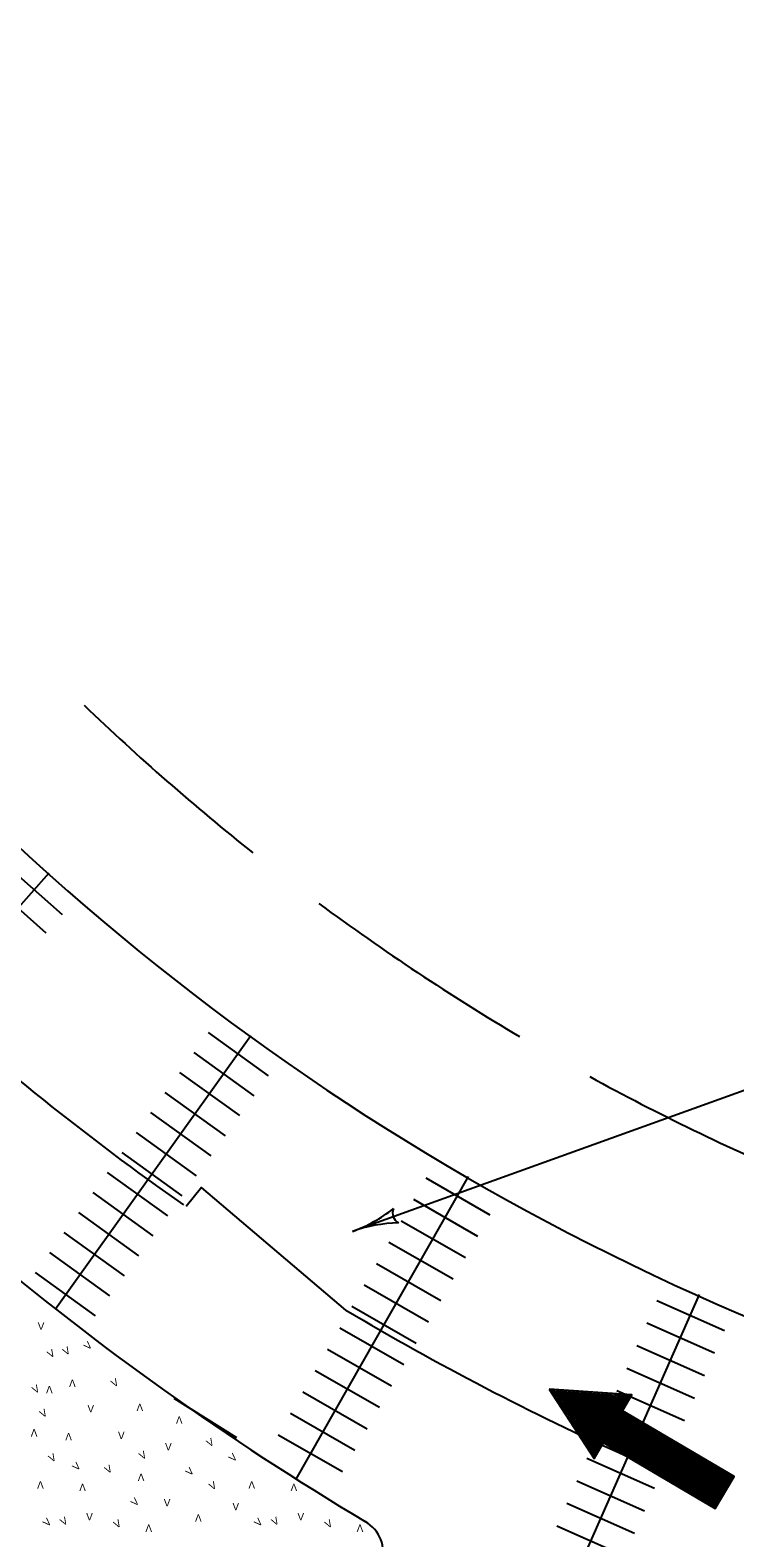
# Model space of a CAD drawing. Extents: x 1007 to 1035.5, y 1000.5 to 1021.5.
# Drawn here: x 1018.731 to 1020.634, y 1013.038 to 1017.114 of the extents above; entities that cross this region are included whole.
import ezdxf

# ---------------------------------------------------------------- set-up
doc = ezdxf.new("R2010")
doc.units = 0
doc.layers.add('Level 1', color=7, linetype='Continuous')
doc.layers.add('Level 2', color=7, linetype='Continuous')

msp = doc.modelspace()

# ---------------------------------------------------------------- linework, layer by layer
at = {"layer": 'Level 1'}
for p, q in [((1018.6685, 1014.8565), (1018.8178, 1014.7235)), ((1018.202, 1014.1794), (1018.7823, 1014.8367)), ((1018.6243, 1014.8068), (1018.7735, 1014.6737)), ((1018.7995, 1013.6575), (1019.3274, 1014.3967)), ((1019.2122, 1014.4047), (1019.3743, 1014.2878)), ((1019.1733, 1014.3508), (1019.3354, 1014.2337)), ((1019.1343, 1014.2966), (1019.2967, 1014.1798)), ((1020.7543, 1014.2818), (1019.6015, 1013.8668)), ((1019.0953, 1014.2424), (1019.2578, 1014.1256)), ((1019.0563, 1014.1883), (1019.2187, 1014.0714)), ((1019.0173, 1014.1343), (1019.1797, 1014.0174)), ((1018.9784, 1014.0802), (1019.1408, 1013.9633)), ((1018.9394, 1014.0261), (1019.1018, 1013.9092)), ((1019.4498, 1013.1973), (1019.9149, 1014.0152)), ((1019.7994, 1014.0113), (1019.9728, 1013.9117)), ((1018.9004, 1013.972), (1019.0628, 1013.8551)), ((1018.8614, 1013.9178), (1019.0238, 1013.8009)), ((1019.7663, 1013.9536), (1019.9397, 1013.8538)), ((1019.7331, 1013.8957), (1019.9067, 1013.7962)), ((1018.8225, 1013.8638), (1018.9848, 1013.7468)), ((1019.6999, 1013.8378), (1019.8735, 1013.7383)), ((1018.7835, 1013.8096), (1018.9458, 1013.6927)), ((1018.7445, 1013.7555), (1018.9068, 1013.6386)), ((1019.6668, 1013.78), (1019.8403, 1013.6804)), ((1019.6335, 1013.7222), (1019.807, 1013.6227)), ((1020.1986, 1012.9225), (1020.5386, 1013.6962)), ((1020.4241, 1013.6803), (1020.6068, 1013.5992)), ((1019.6003, 1013.6644), (1019.7738, 1013.5648)), ((1019.5672, 1013.6066), (1019.7407, 1013.507)), ((1020.3971, 1013.6196), (1020.5798, 1013.5383)), ((1020.37, 1013.5586), (1020.5529, 1013.4774)), ((1019.534, 1013.5488), (1019.7075, 1013.4492)), ((1019.5008, 1013.4909), (1019.6743, 1013.3913)), ((1020.343, 1013.4976), (1020.5258, 1013.4165)), ((1019.4676, 1013.433), (1019.6411, 1013.3334)), ((1020.3159, 1013.4367), (1020.4988, 1013.3555)), ((1019.1194, 1013.4159), (1019.2887, 1013.3093)), ((1019.4343, 1013.3752), (1019.6078, 1013.2756)), ((1020.2888, 1013.3758), (1020.4717, 1013.2946)), ((1019.4012, 1013.3173), (1019.5747, 1013.2178)), ((1020.2618, 1013.3148), (1020.4446, 1013.2337)), ((1020.2348, 1013.2539), (1020.4176, 1013.1728)), ((1020.2077, 1013.1929), (1020.3905, 1013.1118)), ((1020.1806, 1013.132), (1020.3634, 1013.0508)), ((1020.1536, 1013.071), (1020.3364, 1012.9898))]:
    msp.add_line(p, q, dxfattribs=at)
msp.add_lwpolyline([(1020.133, 1013.4401), (1020.2548, 1013.2528), (1020.2801, 1013.2958), (1020.5816, 1013.118), (1020.6324, 1013.2042), (1020.3309, 1013.3819), (1020.3563, 1013.425)], close=True, dxfattribs=at)
for points in [[(1020.1356, 1013.4362), (1020.6058, 1013.1589)], [(1020.1395, 1013.4397), (1020.6083, 1013.1633)], [(1020.1507, 1013.4389), (1020.6108, 1013.1676)], [(1020.1618, 1013.4382), (1020.6133, 1013.1718)], [(1020.1729, 1013.4374), (1020.6159, 1013.1762)], [(1020.1841, 1013.4366), (1020.6184, 1013.1805)], [(1020.1952, 1013.4359), (1020.6209, 1013.1848)], [(1020.2063, 1013.4351), (1020.6235, 1013.1891)], [(1020.2174, 1013.4344), (1020.626, 1013.1934)], [(1020.2285, 1013.4336), (1020.6286, 1013.1977)], [(1020.2396, 1013.4329), (1020.6311, 1013.202)], [(1020.2508, 1013.4321), (1020.3322, 1013.3841)], [(1020.2618, 1013.4314), (1020.3348, 1013.3884)], [(1020.2618, 1013.4314), (1020.3348, 1013.3884)], [(1020.273, 1013.4306), (1020.3373, 1013.3928)], [(1020.2842, 1013.4298), (1020.3398, 1013.397)], [(1020.2953, 1013.4291), (1020.3423, 1013.4013)], [(1020.3064, 1013.4283), (1020.3448, 1013.4057)], [(1020.1417, 1013.4268), (1020.6032, 1013.1547)], [(1020.1417, 1013.4268), (1020.6032, 1013.1547)], [(1020.1478, 1013.4174), (1020.6007, 1013.1503)], [(1020.1538, 1013.408), (1020.5981, 1013.146)], [(1020.1599, 1013.3986), (1020.5956, 1013.1418)], [(1020.1661, 1013.3892), (1020.593, 1013.1374)], [(1020.3175, 1013.4276), (1020.3474, 1013.4099)], [(1020.3287, 1013.4268), (1020.3499, 1013.4143)], [(1020.3398, 1013.4261), (1020.3525, 1013.4186)], [(1020.3508, 1013.4253), (1020.355, 1013.4228)], [(1020.1722, 1013.3798), (1020.5905, 1013.1331)], [(1020.1783, 1013.3703), (1020.5879, 1013.1288)], [(1020.1843, 1013.361), (1020.5854, 1013.1245)], [(1020.1905, 1013.3516), (1020.5828, 1013.1202)], [(1020.1935, 1013.3468), (1020.5816, 1013.118)], [(1020.1996, 1013.3375), (1020.2776, 1013.2915)], [(1020.2058, 1013.3281), (1020.275, 1013.2872)], [(1020.2118, 1013.3187), (1020.2725, 1013.2829)], [(1020.218, 1013.3093), (1020.2699, 1013.2786)], [(1020.2241, 1013.2998), (1020.2674, 1013.2743)], [(1020.2302, 1013.2904), (1020.2648, 1013.27)], [(1020.2363, 1013.281), (1020.2623, 1013.2657)], [(1020.2424, 1013.2716), (1020.2598, 1013.2613)], [(1020.2485, 1013.2623), (1020.2573, 1013.2571)], [(1020.2546, 1013.2528), (1020.2548, 1013.2528)]]:
    msp.add_lwpolyline(points, dxfattribs=at)
for centre, radius, start, end in [((1023.3178, 1019.8981), 6.8, 197.38011, 266.45246), ((1023.3178, 1019.8981), 6.4, 226.06129, 231.4902), ((1023.6219, 1019.781), 7.7944, 220.22746, 239.24616), ((1023.3178, 1019.8981), 6.4, 233.49909, 239.32581), ((1023.3178, 1019.8981), 7.275, 227.55158, 234.99998), ((1023.3178, 1019.8981), 6.4, 241.2798, 246.93274), ((1019.4691, 1014.2347), 0.3909, 289.7993, 308.4681), ((1019.7414, 1013.9171), 0.0313, 158.5739, 240.6906), ((1019.7339, 1013.499), 0.3909, 91.1465, 109.7932), ((1019.4691, 1014.2347), 0.3909, 289.7871, 289.7993), ((1023.3178, 1019.8981), 7.275, 239.12083, 245.88934), ((1019.5851, 1012.9968), 0.1, 270, 59.2462)]:
    msp.add_arc(centre, radius, start, end, dxfattribs=at)
at = {"layer": 'Level 2'}
msp.add_lwpolyline([(1019.5841, 1013.6543), (1019.194, 1013.9856), (1019.1523, 1013.9341)], dxfattribs=at)

# ---------------------------------------------------------------- texts
at = {"layer": 'Level 1'}
for p in [(1018.7516, 1013.6009), (1018.8859, 1013.3777), (1018.9684, 1013.3055), (1019.0955, 1013.2746), (1019.0921, 1013.1234), (1018.8825, 1013.0856), (1019.2776, 1013.1131), (1019.4532, 1013.0856)]:
    msp.add_text('V', height=0.02, dxfattribs=at).set_placement(p)
for rotation, p in [(30, (1018.8265, 1013.5304)), (45, (1018.888, 1013.5444)), (30, (1018.7849, 1013.5235)), (30, (1018.957, 1013.4445)), (30, (1018.7437, 1013.4273)), (180, (1018.7919, 1013.4492)), (180, (1018.8541, 1013.4663)), (30, (1018.7643, 1013.3621)), (180, (1019.0362, 1013.4011)), (180, (1019.1427, 1013.3668)), (180, (1018.7507, 1013.3323)), (180, (1018.8438, 1013.3221)), (30, (1019.2147, 1013.283)), (30, (1018.7883, 1013.2418)), (30, (1019.0326, 1013.2487)), (45, (1019.2796, 1013.2421)), (45, (1018.8571, 1013.218)), (30, (1018.9398, 1013.2109)), (45, (1019.1628, 1013.2043)), (180, (1018.7678, 1013.1915)), (180, (1018.8816, 1013.1847)), (180, (1019.0396, 1013.2121)), (30, (1019.2216, 1013.1663)), (180, (1019.3385, 1013.1915)), (180, (1019.4523, 1013.1847)), (45, (1019.0151, 1013.1218)), (180, (1019.1943, 1013.1022)), (45, (1018.7777, 1013.0668)), (30, (1018.8196, 1013.0701)), (30, (1018.9639, 1013.0632)), (180, (1019.0603, 1013.0747)), (45, (1019.3483, 1013.0668)), (30, (1019.3903, 1013.0701)), (30, (1019.5346, 1013.0632)), (180, (1019.6309, 1013.0747))]:
    msp.add_text('V', height=0.02, rotation=rotation, dxfattribs=at).set_placement(p)

doc.saveas('drawing.dxf')
